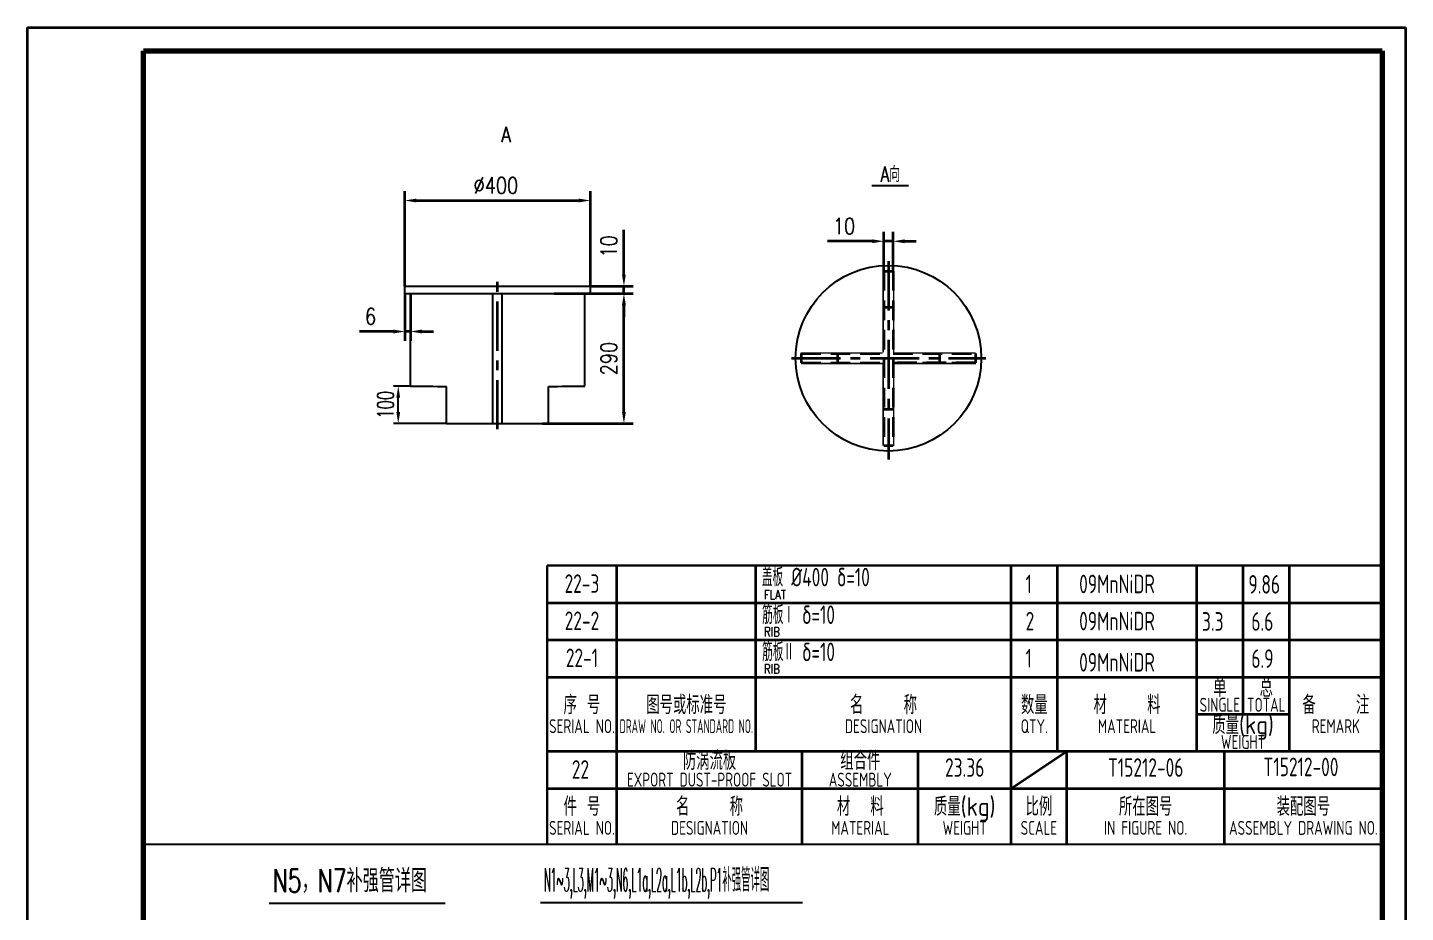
# Model space of a CAD drawing. Header units: millimetres. Extents: x -375 to 18177, y -75 to 6225.
# Drawn here: x 13722 to 18177, y 3366 to 6225 of the extents above; entities that cross this region are included whole.
import ezdxf
from ezdxf.enums import TextEntityAlignment as Align

# ---------------------------------------------------------------- set-up
doc = ezdxf.new("R2010")
doc.units = ezdxf.units.MM
doc.header["$LTSCALE"] = 5
doc.linetypes.add('CENTER', pattern=[50.8, 31.75, -6.35, 6.35, -6.35])
doc.linetypes.add('DASHED', pattern=[19.05, 12.7, -6.35])
for name, color, linetype, lineweight in [('1轮廓实线层', 7, 'Continuous', 70), ('2细线层', 4, 'Continuous', 35), ('3中心线层', 1, 'CENTER', 35), ('4虚线层', 6, 'DASHED', 35), ('6文字层', 3, 'Continuous', 35), ('7标注层', 4, 'Continuous', 35), ('图框层', 7, 'Continuous', 70)]:
    doc.layers.add(name, color=color, linetype=linetype, lineweight=lineweight)
doc.styles.add('HC_GBDIM', font='romans', dxfattribs={"width": 0.667, "bigfont": 'gbcbig'})
doc.styles.add('PC_TEXTSTYLE', font='romans.shx', dxfattribs={"width": 0.8, "bigfont": 'hzfs.shx'})
doc.styles.add('TH_GBDIM', font='romans.shx', dxfattribs={"width": 0.8, "bigfont": 'gbcbig.shx'})
doc.styles.add('工程字', font='gbenor.shx', dxfattribs={"width": 0.8, "bigfont": 'gbcbig.shx'})
doc.dimstyles.new('HC_GBDIM', dxfattribs={"dimscale": 15, "dimtxt": 3.5, "dimasz": 2.5, "dimexe": 2, "dimexo": 0, "dimgap": 1.5, "dimtad": 1, "dimdec": 1, "dimzin": 0, "dimdsep": 46, "dimtxsty": 'HC_GBDIM', "dimcen": 2.5, "dimclrd": 130, "dimclre": 130, "dimclrt": 3, "dimadec": 0, "dimazin": 0, "dimtfac": 0.714286, "dimtdec": 1, "dimtmove": 0, "dimatfit": 3, "dimfxl": 0, "dimtzin": 0, "dimlwd": -1, "dimlwe": -1, "dimarcsym": 0})
doc.dimstyles.new('TH_GBDIM', dxfattribs={"dimscale": 15, "dimtxt": 3.5, "dimasz": 2.5, "dimexe": 2, "dimexo": 0, "dimgap": 1.5, "dimtad": 1, "dimdec": 1, "dimzin": 0, "dimdsep": 46, "dimtxsty": 'TH_GBDIM', "dimcen": 2.5, "dimclrd": 130, "dimclre": 130, "dimclrt": 3, "dimadec": 0, "dimazin": 0, "dimtfac": 0.714286, "dimtdec": 1, "dimtmove": 0, "dimatfit": 3, "dimfxl": 0, "dimtzin": 0, "dimlwd": -1, "dimlwe": -1, "dimarcsym": 0})

# ---------------------------------------------------------------- blocks, each defined once
blk = doc.blocks.new('*D96')
at = {"layer": '7标注层', "color": 130}
for p, q in [((16452.7, 5534.5), (16308.2, 5534.5)), ((16490.2, 5438.4), (16490.2, 5564.5)), ((16520.2, 5534.5), (16490.2, 5534.5)), ((16520.2, 5438.4), (16520.2, 5564.5)), ((16557.7, 5534.5), (16595.2, 5534.5))]:
    blk.add_line(p, q, dxfattribs=at)
for points in [[(16452.7, 5540.7), (16452.7, 5528.2), (16490.2, 5534.5)], [(16557.7, 5540.7), (16557.7, 5528.2), (16520.2, 5534.5)]]:
    blk.add_solid(points, dxfattribs=at)
at = {"layer": 'Defpoints', "color": 0}
for p in [(16520.2, 5534.5), (16490.2, 5438.4), (16520.2, 5438.4)]:
    blk.add_point(p, dxfattribs=at)
at = {"layer": '7标注层', "color": 3, "insert": (16361.7, 5583.2), "char_height": 52.5, "attachment_point": 5, "style": 'TH_GBDIM'}
blk.add_mtext('10{}{{\\H0.7x;}{}}', dxfattribs=at)
blk = doc.blocks.new('*D97')
at = {"layer": '7标注层', "color": 130}
for p, q in [((15424.4, 5365.4), (15680, 5365.4)), ((15650, 4983), (15650, 5327.9)), ((15386.2, 4945.5), (15680, 4945.5))]:
    blk.add_line(p, q, dxfattribs=at)
for points in [[(15643.7, 5327.9), (15656.2, 5327.9), (15650, 5365.4)], [(15643.7, 4983), (15656.2, 4983), (15650, 4945.5)]]:
    blk.add_solid(points, dxfattribs=at)
at = {"layer": 'Defpoints', "color": 0}
for p in [(15424.4, 5365.4), (15650, 5365.4), (15386.2, 4945.5)]:
    blk.add_point(p, dxfattribs=at)
at = {"layer": '7标注层', "color": 3, "insert": (15601.2, 5155.5), "char_height": 52.5, "attachment_point": 5, "rotation": 90, "style": 'TH_GBDIM'}
blk.add_mtext('290{}{{\\H0.7x;}{}}', dxfattribs=at)
blk = doc.blocks.new('*D98')
at = {"layer": '7标注层', "color": 130}
for p, q in [((14941.4, 5365.4), (14941.4, 5212.8)), ((14959.4, 5365.4), (14959.4, 5212.8)), ((14903.9, 5242.8), (14795.4, 5242.8)), ((14959.4, 5242.8), (14941.4, 5242.8)), ((14996.9, 5242.8), (15034.4, 5242.8))]:
    blk.add_line(p, q, dxfattribs=at)
for points in [[(14903.9, 5249.1), (14903.9, 5236.6), (14941.4, 5242.8)], [(14996.9, 5249.1), (14996.9, 5236.6), (14959.4, 5242.8)]]:
    blk.add_solid(points, dxfattribs=at)
at = {"layer": 'Defpoints', "color": 0}
for p in [(14941.4, 5365.4), (14959.4, 5365.4), (14941.4, 5242.8)]:
    blk.add_point(p, dxfattribs=at)
at = {"layer": '7标注层', "color": 3, "insert": (14830.9, 5291.6), "char_height": 52.5, "attachment_point": 5, "style": 'TH_GBDIM'}
blk.add_mtext('6{}{{\\H0.7x;}{}}', dxfattribs=at)
blk = doc.blocks.new('*D99')
at = {"layer": '7标注层', "color": 130}
for p, q in [((15650, 5426.9), (15650, 5571.4)), ((15541.4, 5389.4), (15680, 5389.4)), ((15541.4, 5365.4), (15680, 5365.4)), ((15650, 5365.4), (15650, 5389.4)), ((15650, 5327.9), (15650, 5290.4))]:
    blk.add_line(p, q, dxfattribs=at)
for points in [[(15643.7, 5426.9), (15656.2, 5426.9), (15650, 5389.4)], [(15643.7, 5327.9), (15656.2, 5327.9), (15650, 5365.4)]]:
    blk.add_solid(points, dxfattribs=at)
at = {"layer": 'Defpoints', "color": 0}
for p in [(15541.4, 5389.4), (15541.4, 5365.4), (15650, 5389.4)]:
    blk.add_point(p, dxfattribs=at)
at = {"layer": '7标注层', "color": 3, "insert": (15601.2, 5517.9), "char_height": 52.5, "attachment_point": 5, "rotation": 90, "style": 'TH_GBDIM'}
blk.add_mtext('10{}{{\\H0.7x;}{}}', dxfattribs=at)
blk = doc.blocks.new('*D100')
at = {"layer": '7标注层', "color": 130}
for p, q in [((14941.4, 5389.4), (14941.4, 5696.2)), ((14978.9, 5666.2), (15503.9, 5666.2)), ((15541.4, 5389.4), (15541.4, 5696.2))]:
    blk.add_line(p, q, dxfattribs=at)
for points in [[(14978.9, 5672.4), (14978.9, 5659.9), (14941.4, 5666.2)], [(15503.9, 5672.4), (15503.9, 5659.9), (15541.4, 5666.2)]]:
    blk.add_solid(points, dxfattribs=at)
at = {"layer": 'Defpoints', "color": 0}
for p in [(15541.4, 5666.2), (14941.4, 5389.4), (15541.4, 5389.4)]:
    blk.add_point(p, dxfattribs=at)
at = {"layer": '7标注层', "color": 3, "insert": (15236.1, 5714.9), "char_height": 52.5, "attachment_point": 5, "style": 'TH_GBDIM'}
blk.add_mtext('%%c400{}{{\\H0.7x;}{}}', dxfattribs=at)
blk = doc.blocks.new('*D121')
at = {"color": 130}
for p, q in [((14959.4, 5066.4), (14905.4, 5066.4)), ((14920.4, 4983), (14920.4, 5028.9)), ((15076.4, 4945.5), (14905.4, 4945.5))]:
    blk.add_line(p, q, dxfattribs=at)
for points in [[(14914.1, 5028.9), (14926.6, 5028.9), (14920.4, 5066.4)], [(14914.1, 4983), (14926.6, 4983), (14920.4, 4945.5)]]:
    blk.add_solid(points, dxfattribs=at)
at = {"layer": 'Defpoints', "color": 0}
for p in [(14920.4, 5066.4), (14959.4, 5066.4), (15076.4, 4945.5)]:
    blk.add_point(p, dxfattribs=at)
at = {"color": 3, "insert": (14879.1, 5006), "char_height": 52.5, "attachment_point": 5, "rotation": 90, "style": 'HC_GBDIM'}
blk.add_mtext('100{}{{\\H0.7x;}{}}', dxfattribs=at)
blk = doc.blocks.new('*U47')
at = {"layer": '2细线层'}
for p, q in [((-375, -75), (-375, 6225)), ((-375, 6225), (4080, 6225)), ((4080, 6225), (4080, -75))]:
    blk.add_line(p, q, dxfattribs=at)
at = {"layer": '图框层'}
for p, q in [((0, 0), (0, 6150)), ((0, 6150), (4005, 6150)), ((4005, 6150), (4005, 0))]:
    blk.add_line(p, q, dxfattribs=at)

msp = doc.modelspace()

# ---------------------------------------------------------------- linework, layer by layer
for p, q in [((16451.908, 5714.51), (16570.468, 5714.51)), ((14941.414, 5365.436), (14941.414, 5389.436)), ((14941.414, 5389.436), (15541.414, 5389.436)), ((14941.414, 5365.436), (15541.414, 5365.436)), ((14959.414, 5066.405), (14959.414, 5365.436)), ((15226.414, 4945.532), (15226.414, 5365.436)), ((15256.414, 4945.532), (15256.414, 5365.436)), ((15523.414, 5066.405), (15523.414, 5365.436)), ((15541.414, 5365.436), (15541.414, 5389.436)), ((15076.414, 4945.532), (15076.414, 5065.436)), ((15406.414, 4945.532), (15406.414, 5065.436)), ((15076.414, 4945.532), (15406.414, 4945.532)), ((14096.794, 3586.383), (18101.794, 3586.383)), ((14502.555, 3395.115), (15071.884, 3395.115)), ((15379.745, 3397.374), (16226.949, 3397.374))]:
    msp.add_line(p, q)
msp.add_circle((16505.195, 5156.385), 300)
for start_param, end_param in [(4.69149857, 4.70016645), (-1.5585738, -1.54990592)]:
    msp.add_ellipse((15241.414, 11814.932), major_axis=(13500, 0), ratio=0.5, start_param=start_param, end_param=end_param)
at = {"layer": '1轮廓实线层', "lineweight": 30, "ltscale": 15}
for q in [(18101.794, 4486.383), (15401.794, 3586.383)]:
    msp.add_line((15401.794, 4486.383), q, dxfattribs=at)
at = {"layer": '2细线层'}
for p, q in [((16490.195, 5435.039), (16486.195, 5435.039)), ((16490.195, 5427.039), (16486.195, 5427.039)), ((16490.195, 5419.039), (16486.195, 5419.039)), ((16490.195, 5411.039), (16486.195, 5411.039)), ((16490.195, 5403.039), (16486.195, 5403.039)), ((16490.195, 5395.039), (16486.195, 5395.039)), ((16520.195, 5435.039), (16524.195, 5435.039)), ((16520.195, 5427.039), (16524.195, 5427.039)), ((16520.195, 5419.039), (16524.195, 5419.039)), ((16520.195, 5411.039), (16524.195, 5411.039)), ((16520.195, 5403.039), (16524.195, 5403.039)), ((16520.195, 5395.039), (16524.195, 5395.039)), ((16490.195, 5387.039), (16486.195, 5387.039)), ((16490.195, 5379.039), (16486.195, 5379.039)), ((16490.195, 5379.039), (16486.195, 5379.039)), ((16490.195, 5371.039), (16486.195, 5371.039)), ((16490.195, 5363.039), (16486.195, 5363.039)), ((16490.195, 5355.039), (16486.195, 5355.039)), ((16490.195, 5347.039), (16486.195, 5347.039)), ((16520.195, 5387.039), (16524.195, 5387.039)), ((16520.195, 5379.039), (16524.195, 5379.039)), ((16520.195, 5379.039), (16524.195, 5379.039)), ((16520.195, 5371.039), (16524.195, 5371.039)), ((16520.195, 5363.039), (16524.195, 5363.039)), ((16520.195, 5355.039), (16524.195, 5355.039)), ((16520.195, 5347.039), (16524.195, 5347.039)), ((16490.195, 5339.039), (16486.195, 5339.039)), ((16490.195, 5331.039), (16486.195, 5331.039)), ((16490.195, 5323.039), (16486.195, 5323.039)), ((16490.195, 5323.039), (16486.195, 5323.039)), ((16490.195, 5315.039), (16486.195, 5315.039)), ((16490.195, 5307.039), (16486.195, 5307.039)), ((16490.195, 5307.039), (16486.195, 5307.039)), ((16520.195, 5339.039), (16524.195, 5339.039)), ((16520.195, 5331.039), (16524.195, 5331.039)), ((16520.195, 5323.039), (16524.195, 5323.039)), ((16520.195, 5323.039), (16524.195, 5323.039)), ((16520.195, 5315.039), (16524.195, 5315.039)), ((16520.195, 5307.039), (16524.195, 5307.039)), ((16520.195, 5307.039), (16524.195, 5307.039)), ((16490.195, 5299.039), (16486.195, 5299.039)), ((16490.195, 5291.039), (16486.195, 5291.039)), ((16490.195, 5283.039), (16486.195, 5283.039)), ((16490.195, 5275.039), (16486.195, 5275.039)), ((16490.195, 5267.039), (16486.195, 5267.039)), ((16490.195, 5259.039), (16486.195, 5259.039)), ((16520.195, 5299.039), (16524.195, 5299.039)), ((16520.195, 5291.039), (16524.195, 5291.039)), ((16520.195, 5283.039), (16524.195, 5283.039)), ((16520.195, 5275.039), (16524.195, 5275.039)), ((16520.195, 5267.039), (16524.195, 5267.039)), ((16520.195, 5259.039), (16524.195, 5259.039)), ((16490.195, 5251.039), (16486.195, 5251.039)), ((16490.195, 5251.039), (16486.195, 5251.039)), ((16490.195, 5243.039), (16486.195, 5243.039)), ((16490.195, 5235.039), (16486.195, 5235.039)), ((16490.195, 5227.039), (16486.195, 5227.039)), ((16490.195, 5219.039), (16486.195, 5219.039)), ((16520.195, 5251.039), (16524.195, 5251.039)), ((16520.195, 5251.039), (16524.195, 5251.039)), ((16520.195, 5243.039), (16524.195, 5243.039)), ((16520.195, 5235.039), (16524.195, 5235.039)), ((16520.195, 5227.039), (16524.195, 5227.039)), ((16520.195, 5219.039), (16524.195, 5219.039)), ((16226.541, 5171.385), (16226.541, 5175.385)), ((16234.541, 5171.385), (16234.541, 5175.385)), ((16242.541, 5171.385), (16242.541, 5175.385)), ((16250.541, 5171.385), (16250.541, 5175.385)), ((16258.541, 5171.385), (16258.541, 5175.385)), ((16266.541, 5171.385), (16266.541, 5175.385)), ((16274.541, 5171.385), (16274.541, 5175.385)), ((16282.541, 5171.385), (16282.541, 5175.385)), ((16282.541, 5171.385), (16282.541, 5175.385)), ((16290.541, 5171.385), (16290.541, 5175.385)), ((16298.541, 5171.385), (16298.541, 5175.385)), ((16306.541, 5171.385), (16306.541, 5175.385)), ((16314.541, 5171.385), (16314.541, 5175.385)), ((16322.541, 5171.385), (16322.541, 5175.385)), ((16330.541, 5171.385), (16330.541, 5175.385)), ((16338.541, 5171.385), (16338.541, 5175.385)), ((16338.541, 5171.385), (16338.541, 5175.385)), ((16346.541, 5171.385), (16346.541, 5175.385)), ((16354.541, 5171.385), (16354.541, 5175.385)), ((16354.541, 5171.385), (16354.541, 5175.385)), ((16362.541, 5171.385), (16362.541, 5175.385)), ((16370.541, 5171.385), (16370.541, 5175.385)), ((16378.541, 5171.385), (16378.541, 5175.385)), ((16386.541, 5171.385), (16386.541, 5175.385)), ((16394.541, 5171.385), (16394.541, 5175.385)), ((16402.541, 5171.385), (16402.541, 5175.385)), ((16410.541, 5171.385), (16410.541, 5175.385)), ((16410.541, 5171.385), (16410.541, 5175.385)), ((16418.541, 5171.385), (16418.541, 5175.385)), ((16426.541, 5171.385), (16426.541, 5175.385)), ((16434.541, 5171.385), (16434.541, 5175.385)), ((16442.541, 5171.385), (16442.541, 5175.385)), ((16450.541, 5171.385), (16450.541, 5175.385)), ((16458.541, 5171.385), (16458.541, 5175.385)), ((16466.541, 5171.385), (16466.541, 5175.385)), ((16466.541, 5171.385), (16466.541, 5175.385)), ((16474.541, 5171.385), (16474.541, 5175.385)), ((16482.541, 5171.385), (16482.541, 5175.385)), ((16490.195, 5211.039), (16486.195, 5211.039)), ((16490.195, 5203.039), (16486.195, 5203.039)), ((16490.195, 5195.039), (16486.195, 5195.039)), ((16490.195, 5195.039), (16486.195, 5195.039)), ((16490.195, 5187.039), (16486.195, 5187.039)), ((16490.195, 5179.039), (16486.195, 5179.039)), ((16520.195, 5211.039), (16524.195, 5211.039)), ((16520.195, 5203.039), (16524.195, 5203.039)), ((16520.195, 5195.039), (16524.195, 5195.039)), ((16520.195, 5195.039), (16524.195, 5195.039)), ((16520.195, 5195.039), (16524.195, 5195.039)), ((16520.195, 5195.039), (16524.195, 5195.039)), ((16520.195, 5187.039), (16524.195, 5187.039)), ((16520.195, 5187.039), (16524.195, 5187.039)), ((16520.195, 5179.039), (16524.195, 5179.039)), ((16520.195, 5179.039), (16524.195, 5179.039)), ((16527.849, 5171.385), (16527.849, 5175.385)), ((16535.849, 5171.385), (16535.849, 5175.385)), ((16543.849, 5171.385), (16543.849, 5175.385)), ((16543.849, 5171.385), (16543.849, 5175.385)), ((16551.849, 5171.385), (16551.849, 5175.385)), ((16559.849, 5171.385), (16559.849, 5175.385)), ((16567.849, 5171.385), (16567.849, 5175.385)), ((16575.849, 5171.385), (16575.849, 5175.385)), ((16583.849, 5171.385), (16583.849, 5175.385)), ((16591.849, 5171.385), (16591.849, 5175.385)), ((16599.849, 5171.385), (16599.849, 5175.385)), ((16599.849, 5171.385), (16599.849, 5175.385)), ((16607.849, 5171.385), (16607.849, 5175.385)), ((16615.849, 5171.385), (16615.849, 5175.385)), ((16623.849, 5171.385), (16623.849, 5175.385)), ((16631.849, 5171.385), (16631.849, 5175.385)), ((16639.849, 5171.385), (16639.849, 5175.385)), ((16647.849, 5171.385), (16647.849, 5175.385)), ((16655.849, 5171.385), (16655.849, 5175.385)), ((16655.849, 5171.385), (16655.849, 5175.385)), ((16663.849, 5171.385), (16663.849, 5175.385)), ((16671.849, 5171.385), (16671.849, 5175.385)), ((16671.849, 5171.385), (16671.849, 5175.385)), ((16679.849, 5171.385), (16679.849, 5175.385)), ((16687.849, 5171.385), (16687.849, 5175.385)), ((16695.849, 5171.385), (16695.849, 5175.385)), ((16703.849, 5171.385), (16703.849, 5175.385)), ((16711.849, 5171.385), (16711.849, 5175.385)), ((16719.849, 5171.385), (16719.849, 5175.385)), ((16727.849, 5171.385), (16727.849, 5175.385)), ((16727.849, 5171.385), (16727.849, 5175.385)), ((16735.849, 5171.385), (16735.849, 5175.385)), ((16743.849, 5171.385), (16743.849, 5175.385)), ((16751.849, 5171.385), (16751.849, 5175.385)), ((16759.849, 5171.385), (16759.849, 5175.385)), ((16767.849, 5171.385), (16767.849, 5175.385)), ((16775.849, 5171.385), (16775.849, 5175.385)), ((16783.849, 5171.385), (16783.849, 5175.385)), ((16226.541, 5141.385), (16226.541, 5137.385)), ((16234.541, 5141.385), (16234.541, 5137.385)), ((16242.541, 5141.385), (16242.541, 5137.385)), ((16250.541, 5141.385), (16250.541, 5137.385)), ((16258.541, 5141.385), (16258.541, 5137.385)), ((16266.541, 5141.385), (16266.541, 5137.385)), ((16274.541, 5141.385), (16274.541, 5137.385)), ((16282.541, 5141.385), (16282.541, 5137.385)), ((16282.541, 5141.385), (16282.541, 5137.385)), ((16290.541, 5141.385), (16290.541, 5137.385)), ((16298.541, 5141.385), (16298.541, 5137.385)), ((16306.541, 5141.385), (16306.541, 5137.385)), ((16314.541, 5141.385), (16314.541, 5137.385)), ((16322.541, 5141.385), (16322.541, 5137.385)), ((16330.541, 5141.385), (16330.541, 5137.385)), ((16338.541, 5141.385), (16338.541, 5137.385)), ((16338.541, 5141.385), (16338.541, 5137.385)), ((16346.541, 5141.385), (16346.541, 5137.385)), ((16354.541, 5141.385), (16354.541, 5137.385)), ((16354.541, 5141.385), (16354.541, 5137.385)), ((16362.541, 5141.385), (16362.541, 5137.385)), ((16370.541, 5141.385), (16370.541, 5137.385)), ((16378.541, 5141.385), (16378.541, 5137.385)), ((16386.541, 5141.385), (16386.541, 5137.385)), ((16394.541, 5141.385), (16394.541, 5137.385)), ((16402.541, 5141.385), (16402.541, 5137.385)), ((16410.541, 5141.385), (16410.541, 5137.385)), ((16410.541, 5141.385), (16410.541, 5137.385)), ((16418.541, 5141.385), (16418.541, 5137.385)), ((16426.541, 5141.385), (16426.541, 5137.385)), ((16434.541, 5141.385), (16434.541, 5137.385)), ((16442.541, 5141.385), (16442.541, 5137.385)), ((16450.541, 5141.385), (16450.541, 5137.385)), ((16458.541, 5141.385), (16458.541, 5137.385)), ((16466.541, 5141.385), (16466.541, 5137.385)), ((16466.541, 5141.385), (16466.541, 5137.385)), ((16474.541, 5141.385), (16474.541, 5137.385)), ((16482.541, 5141.385), (16482.541, 5137.385)), ((16490.195, 5133.731), (16486.195, 5133.731)), ((16490.195, 5125.731), (16486.195, 5125.731)), ((16520.195, 5133.731), (16524.195, 5133.731)), ((16520.195, 5133.731), (16524.195, 5133.731)), ((16520.195, 5125.731), (16524.195, 5125.731)), ((16520.195, 5125.731), (16524.195, 5125.731)), ((16527.849, 5141.385), (16527.849, 5137.385)), ((16535.849, 5141.385), (16535.849, 5137.385)), ((16543.849, 5141.385), (16543.849, 5137.385)), ((16543.849, 5141.385), (16543.849, 5137.385)), ((16551.849, 5141.385), (16551.849, 5137.385)), ((16559.849, 5141.385), (16559.849, 5137.385)), ((16567.849, 5141.385), (16567.849, 5137.385)), ((16575.849, 5141.385), (16575.849, 5137.385)), ((16583.849, 5141.385), (16583.849, 5137.385)), ((16591.849, 5141.385), (16591.849, 5137.385)), ((16599.849, 5141.385), (16599.849, 5137.385)), ((16599.849, 5141.385), (16599.849, 5137.385)), ((16607.849, 5141.385), (16607.849, 5137.385)), ((16615.849, 5141.385), (16615.849, 5137.385)), ((16623.849, 5141.385), (16623.849, 5137.385)), ((16631.849, 5141.385), (16631.849, 5137.385)), ((16639.849, 5141.385), (16639.849, 5137.385)), ((16647.849, 5141.385), (16647.849, 5137.385)), ((16655.849, 5141.385), (16655.849, 5137.385)), ((16655.849, 5141.385), (16655.849, 5137.385)), ((16663.849, 5141.385), (16663.849, 5137.385)), ((16671.849, 5141.385), (16671.849, 5137.385)), ((16671.849, 5141.385), (16671.849, 5137.385)), ((16679.849, 5141.385), (16679.849, 5137.385)), ((16687.849, 5141.385), (16687.849, 5137.385)), ((16695.849, 5141.385), (16695.849, 5137.385)), ((16703.849, 5141.385), (16703.849, 5137.385)), ((16711.849, 5141.385), (16711.849, 5137.385)), ((16719.849, 5141.385), (16719.849, 5137.385)), ((16727.849, 5141.385), (16727.849, 5137.385)), ((16727.849, 5141.385), (16727.849, 5137.385)), ((16735.849, 5141.385), (16735.849, 5137.385)), ((16743.849, 5141.385), (16743.849, 5137.385)), ((16751.849, 5141.385), (16751.849, 5137.385)), ((16759.849, 5141.385), (16759.849, 5137.385)), ((16767.849, 5141.385), (16767.849, 5137.385)), ((16775.849, 5141.385), (16775.849, 5137.385)), ((16783.849, 5141.385), (16783.849, 5137.385)), ((16490.195, 5117.731), (16486.195, 5117.731)), ((16490.195, 5117.731), (16486.195, 5117.731)), ((16490.195, 5109.731), (16486.195, 5109.731)), ((16490.195, 5101.731), (16486.195, 5101.731)), ((16490.195, 5093.731), (16486.195, 5093.731)), ((16490.195, 5085.731), (16486.195, 5085.731)), ((16520.195, 5117.731), (16524.195, 5117.731)), ((16520.195, 5117.731), (16524.195, 5117.731)), ((16520.195, 5117.731), (16524.195, 5117.731)), ((16520.195, 5117.731), (16524.195, 5117.731)), ((16520.195, 5109.731), (16524.195, 5109.731)), ((16520.195, 5101.731), (16524.195, 5101.731)), ((16520.195, 5093.731), (16524.195, 5093.731)), ((16520.195, 5085.731), (16524.195, 5085.731)), ((16490.195, 5077.731), (16486.195, 5077.731)), ((16490.195, 5069.731), (16486.195, 5069.731)), ((16490.195, 5061.731), (16486.195, 5061.731)), ((16490.195, 5061.731), (16486.195, 5061.731)), ((16490.195, 5053.731), (16486.195, 5053.731)), ((16490.195, 5045.731), (16486.195, 5045.731)), ((16490.195, 5037.731), (16486.195, 5037.731)), ((16520.195, 5077.731), (16524.195, 5077.731)), ((16520.195, 5069.731), (16524.195, 5069.731)), ((16520.195, 5061.731), (16524.195, 5061.731)), ((16520.195, 5061.731), (16524.195, 5061.731)), ((16520.195, 5053.731), (16524.195, 5053.731)), ((16520.195, 5045.731), (16524.195, 5045.731)), ((16520.195, 5037.731), (16524.195, 5037.731)), ((16490.195, 5029.731), (16486.195, 5029.731)), ((16490.195, 5021.731), (16486.195, 5021.731)), ((16490.195, 5013.731), (16486.195, 5013.731)), ((16490.195, 5005.731), (16486.195, 5005.731)), ((16490.195, 5005.731), (16486.195, 5005.731)), ((16490.195, 4997.731), (16486.195, 4997.731)), ((16490.195, 4989.731), (16486.195, 4989.731)), ((16490.195, 4989.731), (16486.195, 4989.731)), ((16520.195, 5029.731), (16524.195, 5029.731)), ((16520.195, 5021.731), (16524.195, 5021.731)), ((16520.195, 5013.731), (16524.195, 5013.731)), ((16520.195, 5005.731), (16524.195, 5005.731)), ((16520.195, 5005.731), (16524.195, 5005.731)), ((16520.195, 4997.731), (16524.195, 4997.731)), ((16520.195, 4989.731), (16524.195, 4989.731)), ((16520.195, 4989.731), (16524.195, 4989.731)), ((16490.195, 4981.731), (16486.195, 4981.731)), ((16490.195, 4973.731), (16486.195, 4973.731)), ((16490.195, 4965.731), (16486.195, 4965.731)), ((16490.195, 4957.731), (16486.195, 4957.731)), ((16490.195, 4949.731), (16486.195, 4949.731)), ((16520.195, 4981.731), (16524.195, 4981.731)), ((16520.195, 4973.731), (16524.195, 4973.731)), ((16520.195, 4965.731), (16524.195, 4965.731)), ((16520.195, 4957.731), (16524.195, 4957.731)), ((16520.195, 4949.731), (16524.195, 4949.731)), ((16490.195, 4941.731), (16486.195, 4941.731)), ((16490.195, 4933.731), (16486.195, 4933.731)), ((16490.195, 4933.731), (16486.195, 4933.731)), ((16490.195, 4925.731), (16486.195, 4925.731)), ((16490.195, 4917.731), (16486.195, 4917.731)), ((16490.195, 4909.731), (16486.195, 4909.731)), ((16490.195, 4901.731), (16486.195, 4901.731)), ((16520.195, 4941.731), (16524.195, 4941.731)), ((16520.195, 4933.731), (16524.195, 4933.731)), ((16520.195, 4933.731), (16524.195, 4933.731)), ((16520.195, 4925.731), (16524.195, 4925.731)), ((16520.195, 4917.731), (16524.195, 4917.731)), ((16520.195, 4909.731), (16524.195, 4909.731)), ((16520.195, 4901.731), (16524.195, 4901.731)), ((16490.195, 4893.731), (16486.195, 4893.731)), ((16490.195, 4885.731), (16486.195, 4885.731)), ((16490.195, 4877.731), (16486.195, 4877.731)), ((16520.195, 4893.731), (16524.195, 4893.731)), ((16520.195, 4885.731), (16524.195, 4885.731)), ((16520.195, 4877.731), (16524.195, 4877.731)), ((15626.794, 3886.383), (15626.794, 4486.383)), ((16076.794, 3886.383), (16076.794, 4486.383)), ((16901.794, 3886.383), (16901.794, 4486.383)), ((17051.794, 3886.383), (17051.794, 4486.383)), ((17501.794, 3886.383), (17501.794, 4486.383)), ((17651.794, 4006.383), (17651.794, 4486.383)), ((17801.794, 3886.383), (17801.794, 4486.383)), ((15401.794, 4366.383), (18101.794, 4366.383)), ((15401.794, 4246.383), (18101.794, 4246.383)), ((15401.794, 4126.383), (18101.794, 4126.383)), ((15626.794, 3586.383), (15626.794, 4006.383)), ((16901.794, 3586.383), (16901.794, 4006.383)), ((17501.794, 4006.383), (17801.794, 4006.383)), ((15401.794, 3886.383), (18101.794, 3886.383)), ((15401.794, 3886.383), (18101.794, 3886.383)), ((16226.794, 3586.383), (16226.794, 3886.383)), ((16601.794, 3586.383), (16601.794, 3886.383)), ((17081.794, 3586.383), (17081.794, 3886.383)), ((17591.794, 3586.383), (17591.794, 3886.383)), ((15401.794, 3766.383), (18101.794, 3766.383)), ((15401.794, 3766.383), (18101.794, 3766.383))]:
    msp.add_line(p, q, dxfattribs=at)
at = {"layer": '3中心线层'}
for p, q in [((16505.195, 5469.899), (16505.195, 4828.94)), ((15241.414, 4926.916), (15241.414, 5413.942)), ((16191.704, 5156.385), (16819.569, 5156.385))]:
    msp.add_line(p, q, dxfattribs=at)
at = {"layer": '4虚线层'}
for p, q in [((16490.195, 5438.385), (16490.195, 5156.385)), ((16490.195, 5438.385), (16520.195, 5438.385)), ((16520.195, 5438.385), (16520.195, 5156.385)), ((16490.195, 5321.385), (16520.195, 5321.385)), ((16223.195, 5171.385), (16490.195, 5171.385)), ((16223.195, 5171.385), (16223.195, 5141.385)), ((16340.195, 5171.385), (16340.195, 5141.385)), ((16520.195, 5171.385), (16787.195, 5171.385)), ((16670.195, 5171.385), (16670.195, 5141.385)), ((16787.195, 5171.385), (16787.195, 5141.385)), ((16223.195, 5141.385), (16490.195, 5141.385)), ((16490.195, 5156.385), (16490.195, 4874.385)), ((16520.195, 5156.385), (16520.195, 4874.385)), ((16787.195, 5141.385), (16520.195, 5141.385)), ((16520.195, 5141.385), (16787.195, 5141.385)), ((16490.195, 4991.385), (16520.195, 4991.385)), ((16490.195, 4874.385), (16520.195, 4874.385))]:
    msp.add_line(p, q, dxfattribs=at)
at = {"layer": '6文字层'}
msp.add_line((16901.794, 3766.383), (17081.794, 3886.383), dxfattribs=at)

# ---------------------------------------------------------------- block references
at = {"layer": '图框层'}
msp.add_blockref('*U47', (14096.794, 0), dxfattribs=at)

# ---------------------------------------------------------------- texts
at = {"layer": '6文字层'}
for s, height, style, width, p in [('A向', 50, 'PC_TEXTSTYLE', 0.7, (16480.574, 5726.215)), ('盖板 %%C400 δ=10', 60, '工程字', 0.8, (16095.772, 4419.245)), ('1', 60, '工程字', 0.8, (16948.716, 4397.055)), ('09MnNiDR', 60, '工程字', 0.8, (17121.787, 4397.055)), ('9.86', 60, '工程字', 0.8, (17668.915, 4395.853)), ('FLAT', 30, 'PC_TEXTSTYLE', 0.8, (16102.663, 4377.468)), ('筋板Ⅰ δ=10', 60, '工程字', 0.8, (16096.71, 4297.646)), ('2', 60, '工程字', 0.8, (16948.716, 4277.055)), ('09MnNiDR', 60, '工程字', 0.8, (17121.787, 4277.055)), ('3.3', 60, '工程字', 0.8, (17518.915, 4275.853)), ('6.6', 60, '工程字', 0.8, (17678.528, 4275.853)), ('RIB', 30, 'PC_TEXTSTYLE', 0.8, (16102.663, 4257.468)), ('筋板Ⅱ δ=10', 60, '工程字', 0.8, (16096.71, 4177.646)), ('1', 60, '工程字', 0.8, (16948.716, 4157.055)), ('09MnNiDR', 60, '工程字', 0.8, (17121.787, 4143.888)), ('6.9', 60, '工程字', 0.8, (17678.528, 4155.853)), ('RIB', 30, 'PC_TEXTSTYLE', 0.8, (16102.663, 4137.468)), ('N5，N7补强管详图', 74.25, 'PC_TEXTSTYLE', 0.7, (14514.322, 3430.937)), ('N1~3,L3,M1~3,N6,L1a,L2a,L1b,L2b,P1补强管详图', 75, 'PC_TEXTSTYLE', 0.3, (15391.511, 3433.196))]:
    msp.add_text(s, height=height, dxfattribs=dict(at, style=style, width=width)).set_placement(p)
at = {"layer": '6文字层', "style": '工程字'}
for s, height, width, p in [('22-3', 60, 0.8, (15514.294, 4398.248)), ('22-2', 60, 0.8, (15514.294, 4278.248)), ('22-1', 60, 0.8, (15514.294, 4158.248)), ('SINGLE', 45, 0.8, (17576.794, 4014.08)), ('TOTAL', 45, 0.8, (17726.794, 4014.08)), ('SERIAL NO.', 45, 0.8, (15514.294, 3944.961)), ('DRAW NO. OR STANDARD NO.', 45, 0.6, (15851.794, 3944.961)), ('DESIGNATION', 45, 0.8, (16489.294, 3944.961)), ('QTY.', 45, 0.8, (16976.794, 3944.961)), ('MATERIAL', 45, 0.8, (17276.794, 3944.961)), ('REMARK', 45, 0.8, (17951.794, 3944.961)), ('WEIGHT', 45, 0.8, (17651.794, 3894.08)), ('22', 60, 0.8, (15509.476, 3797.776)), ('23.36', 60, 0.8, (16751.794, 3803.883)), ('T15212-06', 60, 0.8, (17336.794, 3803.883)), ('T15212-00', 60, 0.8, (17838.965, 3805.958)), ('EXPORT DUST-PROOF SLOT', 45, 0.8, (15926.794, 3772.226)), ('ASSEMBLY', 45, 0.8, (16414.294, 3772.226)), ('SERIAL NO.', 45, 0.8, (15514.294, 3616.383)), ('DESIGNATION', 45, 0.8, (15926.794, 3616.383)), ('MATERIAL', 45, 0.8, (16414.294, 3616.383)), ('WEIGHT', 45, 0.8, (16751.794, 3616.383)), ('SCALE', 45, 0.8, (16991.794, 3616.383)), ('IN FIGURE NO.', 45, 0.8, (17336.794, 3616.383)), ('ASSEMBLY DRAWING NO.', 45, 0.8, (17846.794, 3616.383))]:
    msp.add_text(s, height=height, dxfattribs=dict(at, width=width)).set_placement(p, align=Align.CENTER)
for s, p in [('单', (17576.794, 4061.69)), ('总', (17726.794, 4061.69)), ('序 号', (15514.294, 4006.383)), ('图号或标准号', (15851.794, 4006.383)), ('名    称', (16489.294, 4006.383)), ('数量', (16976.794, 4006.383)), ('材    料', (17276.794, 4006.383)), ('备    注', (17951.794, 4006.383)), ('质量(kg)', (17651.794, 3941.69)), ('防涡流板', (15926.794, 3826.236)), ('组合件', (16414.294, 3826.236)), ('件 号', (15514.294, 3677.805)), ('名    称', (15926.794, 3677.805)), ('材  料', (16414.294, 3677.805)), ('质量(kg)', (16751.794, 3677.805)), ('比例', (16991.794, 3677.805)), ('所在图号', (17336.794, 3677.805)), ('装配图号', (17846.794, 3677.805))]:
    msp.add_text(s, height=60, dxfattribs=at).set_placement(p, align=Align.CENTER)
at = {"layer": '6文字层', "insert": (15269.236, 5879.27), "char_height": 50, "attachment_point": 5, "style": 'PC_TEXTSTYLE'}
msp.add_mtext('A', dxfattribs=at)

# ---------------------------------------------------------------- dimensions: what is measured, and where the dimension line sits
dim = msp.add_linear_dim(base=(14920.352, 5066.405), p1=(15076.414, 4945.532), p2=(14959.414, 5066.405), angle=90, text='100{}{{\\H0.7x;}{}}', dimstyle='HC_GBDIM', override={"dimexe": 1, "dimgap": 1})
dim.commit()
dim.dimension.update_dxf_attribs({"geometry": '*D121', "text_midpoint": (14879.102, 5005.969)})
at = {"layer": '7标注层'}
for base, p1, p2, text, picture, middle in [((15541.414, 5666.184), (14941.414, 5389.436), (15541.414, 5389.436), '%%c400{}{{\\H0.7x;}{}}', '*D100', (15236.118, 5666.184)), ((16520.195, 5534.5), (16490.195, 5438.385), (16520.195, 5438.385), '10{}{{\\H0.7x;}{}}', '*D96', (16361.695, 5534.5))]:
    dim = msp.add_linear_dim(base=base, p1=p1, p2=p2, text=text, dimstyle='TH_GBDIM', override={"dimdec": 2}, dxfattribs=at)
    dim.commit()
    dim.dimension.update_dxf_attribs({"geometry": picture, "text_midpoint": middle, "dimtype": 160})
dim = msp.add_linear_dim(base=(15649.951, 5389.436), p1=(15541.414, 5365.436), p2=(15541.414, 5389.436), angle=90, text='10{}{{\\H0.7x;}{}}', dimstyle='TH_GBDIM', override={"dimdec": 2}, dxfattribs=at)
dim.commit()
dim.dimension.update_dxf_attribs({"geometry": '*D99', "text_midpoint": (15601.201, 5517.936)})
dim = msp.add_linear_dim(base=(14941.414, 5242.847), p1=(14959.414, 5365.436), p2=(14941.414, 5365.436), text='6{}{{\\H0.7x;}{}}', dimstyle='TH_GBDIM', override={"dimgap": 1.5, "dimtad": 1, "dimjust": 0, "dimdec": 0, "dimlfac": 1, "dimse1": 0, "dimse2": 0, "dimsd1": 0, "dimsd2": 0}, dxfattribs=at)
dim.commit()
dim.dimension.update_dxf_attribs({"geometry": '*D98', "text_midpoint": (14830.914, 5291.597)})
dim = msp.add_linear_dim(base=(15649.951, 5365.436), p1=(15386.167, 4945.532), p2=(15424.419, 5365.436), angle=90, text='290{}{{\\H0.7x;}{}}', dimstyle='TH_GBDIM', override={"dimdec": 2}, dxfattribs=at)
dim.commit()
dim.dimension.update_dxf_attribs({"geometry": '*D97', "text_midpoint": (15649.951, 5155.484), "dimtype": 160})

doc.saveas('drawing.dxf')
